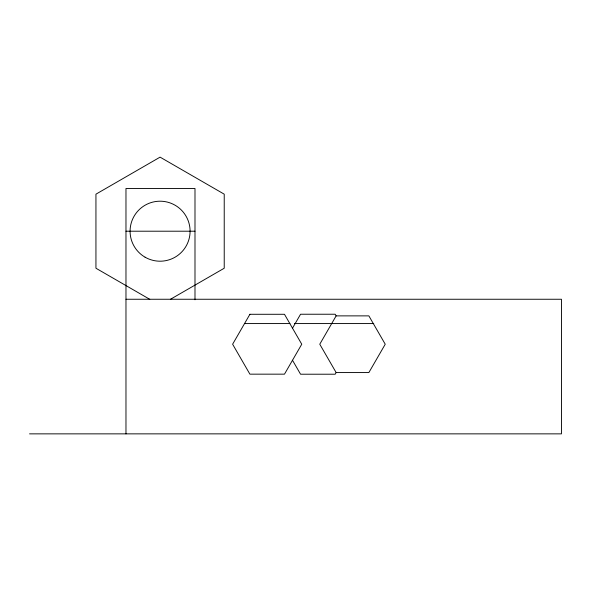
<?xml version="1.0" encoding="UTF-8"?>
<svg xmlns="http://www.w3.org/2000/svg" width="591" height="591" viewBox="0 0 591 591"><rect width="100%" height="100%" fill="white"/><g stroke="black" fill="none" stroke-linecap="round" stroke-linejoin="round"><path stroke-width="0.89" d="M292.501 328.182L300.56 314.235L335.186 314.235L336.139 315.875L368.865 315.875L385.236 344.221L368.865 372.566L336.139 372.566L319.768 344.221L336.139 315.875M336.139 372.566L335.186 374.214L300.56 374.214L292.501 360.259M170.4 299.312L224.225 268.233L224.225 194.173L160.08 157.14L95.941 194.173L95.941 268.233L149.767 299.312M125.972 231.207L194.993 231.207M125.972 299.253L561.45 299.253L561.45 433.86L29.55 433.86M244.748 323.565L289.9 323.565M294.51 323.565L373.756 323.565M194.993 299.763L194.993 188.485L125.972 188.485L125.972 433.86M249.904 314.286L232.618 344.221L249.904 374.162L284.478 374.162L301.757 344.221L284.478 314.286L249.904 314.286M145.083 257.188A30.008 30.008 0 0 0 190.088 231.207A30.008 30.008 0 0 0 145.083 205.217A30.008 30.008 0 0 0 145.083 257.188"/></g></svg>
